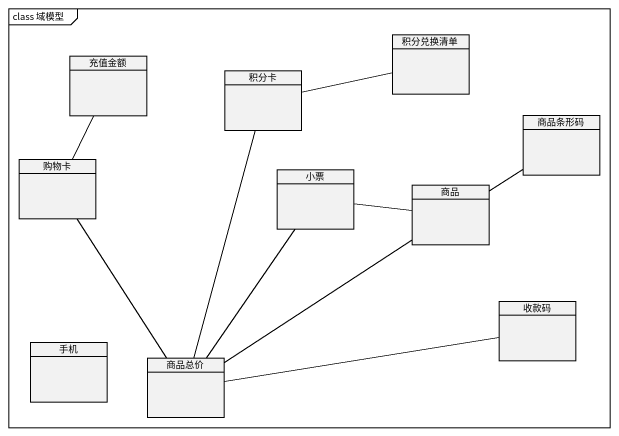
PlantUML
@startuml
mainframe class 域模型
hide circle
hide empty members
class 积分兑换清单
class 充值金额
class 积分卡
class 商品条形码
class 购物卡
class 小票
class 商品
class 收款码
class 手机
class 商品总价
积分兑换清单 -left- 积分卡
充值金额 -- 购物卡
小票 -right- 商品
商品 -up- 商品条形码
商品总价 -up- 积分卡
商品总价 -up- 购物卡
商品总价 -up- 小票
商品总价 -up- 商品
商品总价 -right- 收款码
@enduml
